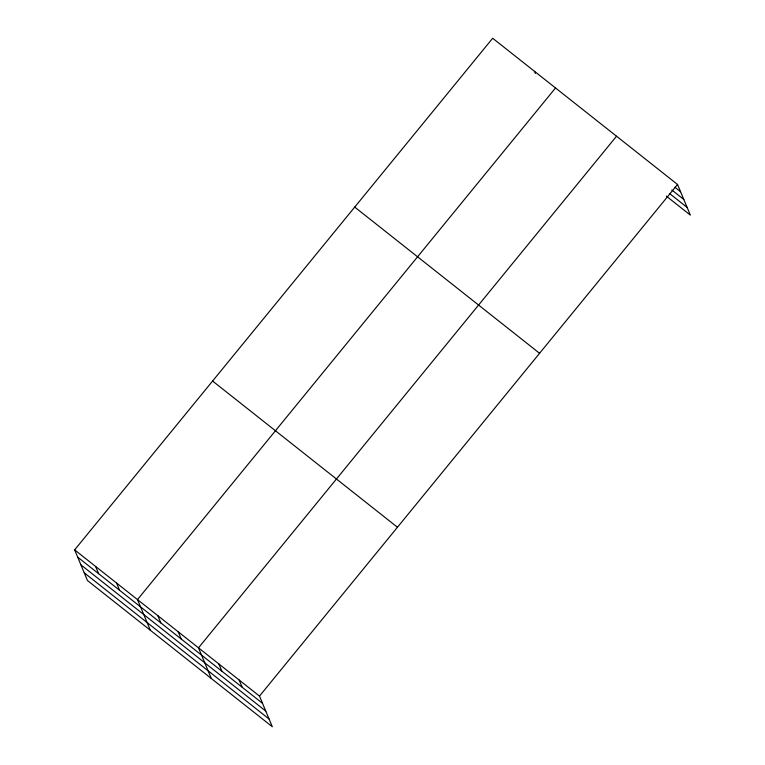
<?xml version="1.0" encoding="UTF-8"?>
<svg xmlns="http://www.w3.org/2000/svg" width="765" height="765" viewBox="0 0 765 765"><rect width="100%" height="100%" fill="white"/><g stroke="black" fill="none" stroke-linecap="round" stroke-linejoin="round"><path stroke-width="1.15" d="M74.645 549.872L259.498 696.093L272.321 726.75L87.468 580.53L74.645 549.872L492.679 38.25L677.532 184.47L690.355 215.128L666.325 196.117M555.524 87.965L137.499 599.588L150.322 630.245M616.533 136.218L198.498 647.84L211.322 678.498M259.498 696.093L677.532 184.47M675.017 187.339L680.563 191.728M671.785 189.95L683.795 199.455M669.566 193.516L687.123 207.411M354.721 207.086L539.583 353.306M212.594 381.037L397.446 527.257M77.676 557.13L262.538 703.351M80.908 564.847L265.761 711.068M84.236 572.803L269.098 719.024M534.572 71.394L535.443 73.469M239.168 680.009L242.199 687.266M218.828 663.924L221.869 671.182M178.159 631.756L181.2 639.014M157.829 615.672L160.86 622.93M116.548 583.016L119.579 590.274M95.596 566.444L98.628 573.702"/></g></svg>
